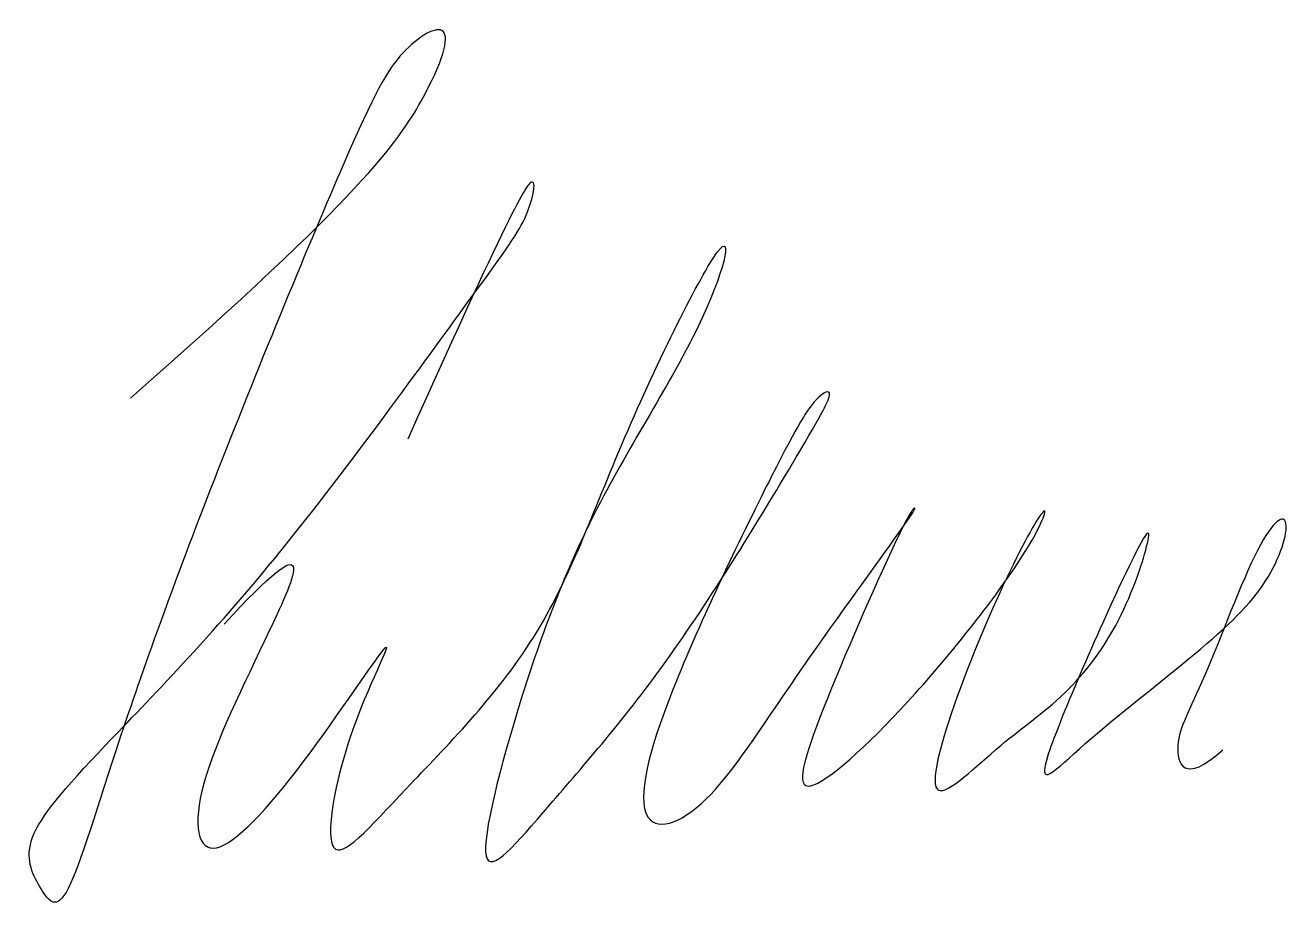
# Model space of a CAD drawing. Header units: inches. Extents: x 18.27 to 27.19, y 12.87 to 19.13.
import ezdxf

# ---------------------------------------------------------------- set-up
doc = ezdxf.new("R2010")
doc.units = ezdxf.units.IN
doc.header["$MEASUREMENT"] = 0
doc.layers.add('Sign', color=5, linetype='Continuous')

msp = doc.modelspace()

# ---------------------------------------------------------------- linework, layer by layer
at = {"layer": 'Sign'}
for points in [[(19.0098, 16.4991), (20.6424, 17.9266), (21.1742, 18.7109), (21.3084, 19.2116), (20.9118, 18.9784), (20.6473, 18.5003), (19.5611, 15.8672), (18.889, 14.0077), (18.5365, 12.7949), (18.3801, 13.0156), (18.2084, 13.3321), (18.6375, 13.8656), (19.9227, 15.1444), (21.5545, 17.4014), (21.8284, 17.7652), (21.906, 18.1531), (21.7275, 17.9013), (20.9692, 16.2092)], [(19.6709, 14.9001), (20.3582, 15.6481), (20.0027, 14.8575), (19.4094, 13.6717), (19.5233, 13.1024), (20.2072, 13.8412), (21.0345, 15.1035), (20.5115, 14.1418), (20.3236, 13.0313), (20.8705, 13.6629), (21.9609, 14.7581), (22.4291, 16.1446), (23.3482, 17.9939), (23.1323, 17.0744), (22.2428, 15.7146), (21.7514, 14.3941), (21.3678, 12.9062), (21.9167, 13.568), (22.8022, 14.5669), (23.8158, 16.2405), (24.0074, 16.5895), (23.8577, 16.5189), (23.668, 16.224), (22.7152, 14.2637), (22.5415, 13.3853), (23.0624, 13.528), (23.6718, 14.49), (24.5531, 15.6961), (24.5634, 15.7338), (24.4996, 15.6894), (23.8252, 14.1565), (23.6443, 13.5247), (24.5022, 14.2976), (25.3705, 15.4056), (25.5359, 15.8248), (25.3137, 15.4908), (24.8421, 14.4347), (24.5704, 13.483), (25.1386, 14.0553), (25.6261, 14.3797), (26.0218, 14.9043), (26.2454, 15.5832), (26.1801, 15.5971), (25.2844, 13.5718), (25.6627, 14.0077), (26.6102, 14.7359), (27.0867, 15.1954), (27.2403, 15.719), (27.0116, 15.6048), (26.5633, 14.3927), (26.3518, 14.0679), (26.4532, 13.7621), (26.7297, 14.0128)]]:
    msp.add_open_spline(points, degree=3, dxfattribs=at)

doc.saveas('drawing.dxf')
